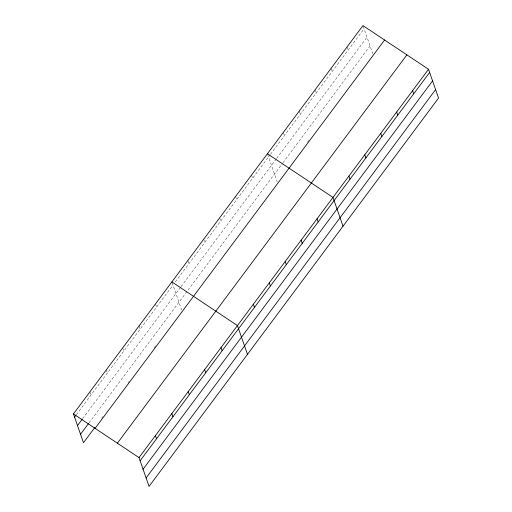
<?xml version="1.0" encoding="UTF-8"?>
<svg xmlns="http://www.w3.org/2000/svg" width="512" height="512" viewBox="0 0 512 512"><rect width="100%" height="100%" fill="white"/><g stroke="black" fill="none" stroke-linecap="round" stroke-linejoin="round"><path stroke-width="0.38" stroke-dasharray="2.56 1.92" d="M76.429 414.592L172.986 285.069M175.328 281.926L269.926 155.034M270.4 154.406L364.064 28.768M82.656 418.643L180.614 287.245M181.082 286.618L276.154 159.091M276.621 158.464L367.008 37.222M88.966 422.957L282.464 163.405M282.931 162.778L370.042 45.933M101.754 418.208L103.162 416.32M128.006 382.995L129.414 381.114M154.253 347.789L155.661 345.901M307.418 142.336L309.293 139.827M363.181 26.234L372.742 53.683M347.034 46.957L348.141 50.125M331.117 68.32L332.218 71.482M315.194 89.677L316.294 92.845M299.27 111.034L300.371 114.202M283.347 132.39L284.448 135.558M267.642 154.387L277.203 181.837M251.501 175.11L252.602 178.278M235.578 196.467L236.678 199.635M219.654 217.824L220.755 220.992M203.731 239.187L204.832 242.355M187.808 260.544L188.909 263.712M172.102 282.534L181.664 309.99M155.475 303.91L156.582 307.078M139.072 325.914L140.173 329.082M122.669 347.917L123.77 351.085M106.259 369.926L107.366 373.094M89.856 391.93L90.957 395.098"/><path stroke-width="0.77" d="M73.453 413.939L362.957 25.6L428.525 69.274L438.547 98.061L149.043 486.4L139.014 457.606L73.453 413.939L83.475 442.726L94.726 427.635M74.554 417.107L75.962 415.219M77.498 425.562L82.182 419.27M80.531 434.272L88.499 423.584M95.085 428.346L384.595 40.013M117.376 443.2L406.886 54.861M139.014 457.606L428.525 69.274M140.115 460.774L429.626 72.442M143.059 469.235L432.57 80.896M146.093 477.946L435.603 89.606M267.424 153.754L332.986 197.421L343.014 226.214M171.885 281.901L237.446 325.574L247.475 354.368M412.602 90.63L413.702 93.798M396.678 111.987L397.779 115.155M380.755 133.35L381.856 136.518M364.832 154.707L365.933 157.875M348.909 176.064L350.01 179.232M317.062 218.784L318.163 221.952M301.139 240.141L302.24 243.309M285.216 261.498L286.317 264.666M269.293 282.854L270.394 286.022M253.37 304.218L254.47 307.386M221.043 347.578L222.144 350.746M204.634 369.587L205.741 372.755M188.23 391.59L189.331 394.758M171.827 413.6L172.928 416.768M155.418 435.603L156.525 438.771"/></g></svg>
